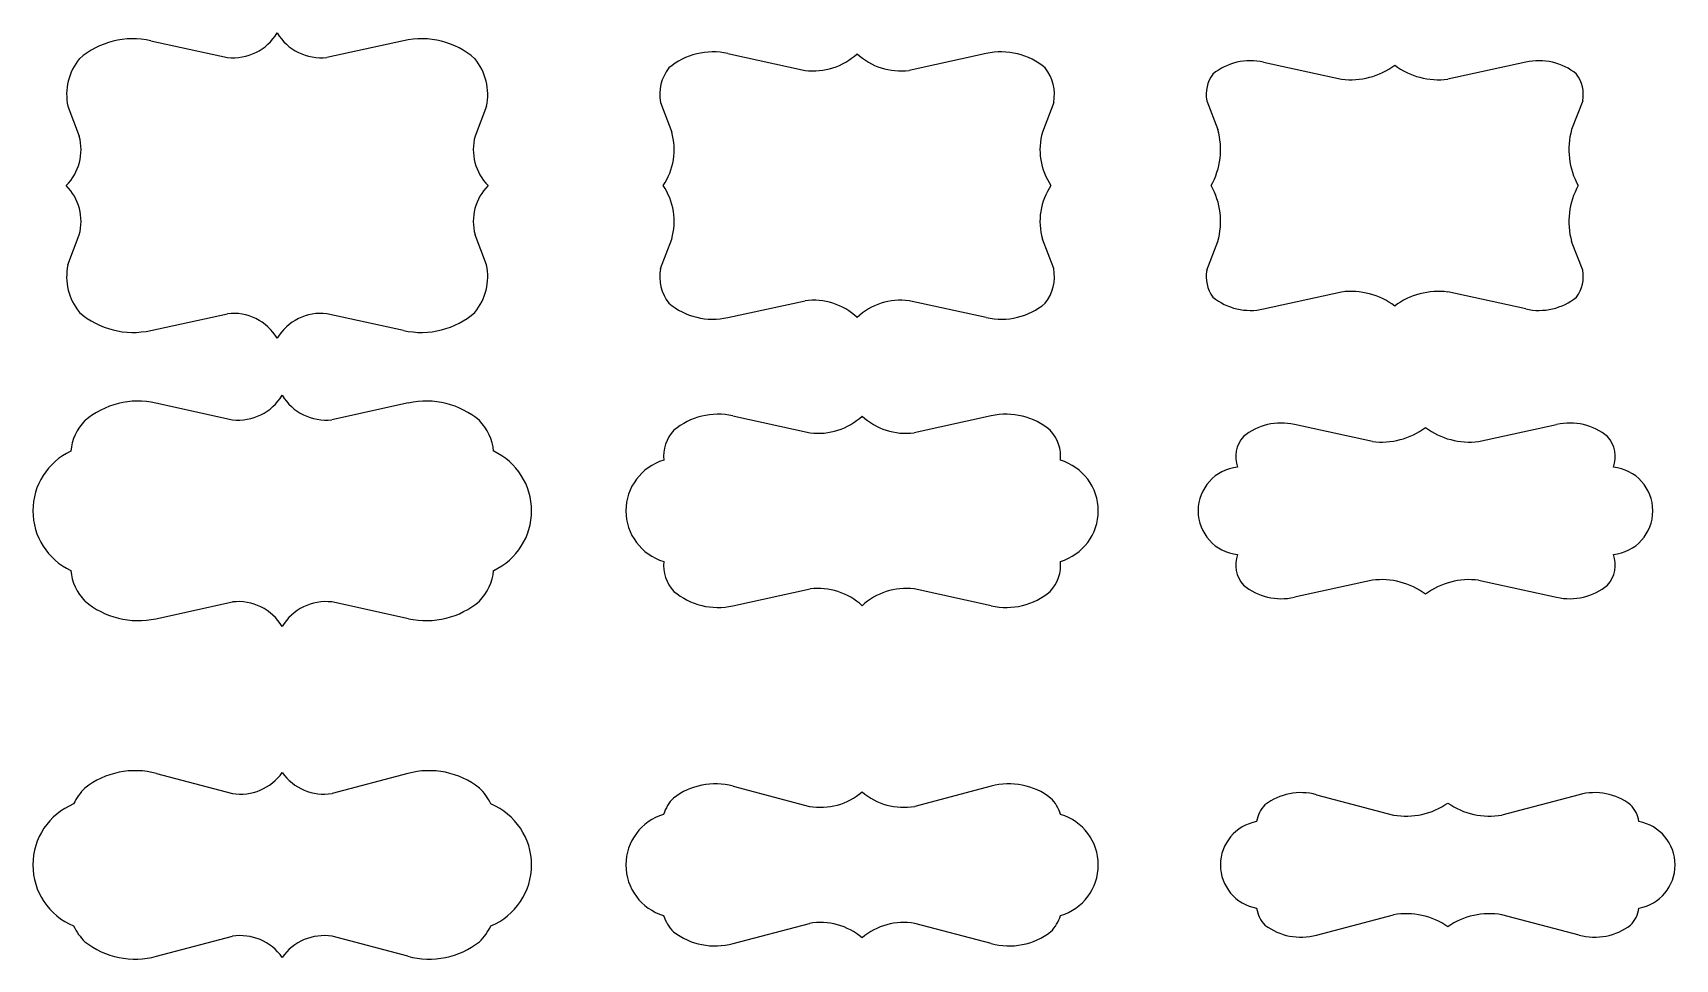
# Model space of a CAD drawing. Extents: x -256 to 117, y 1331 to 1542.
import ezdxf

# ---------------------------------------------------------------- set-up
doc = ezdxf.new("R2010")
doc.units = 0
doc.layers.get('0').update_dxf_attribs({"linetype": 'CONTINUOUS'})

msp = doc.modelspace()

# ---------------------------------------------------------------- linework, layer by layer
for p, q in [((-229.34, 1540.19), (-211.91, 1536.39)), ((-171.85, 1540.19), (-189.28, 1536.39)), ((-98.08, 1537.26), (-80.51, 1533.43)), ((-39.3, 1537.26), (-56.87, 1533.43)), ((23.78, 1535.31), (41.53, 1531.45)), ((83.44, 1535.31), (65.69, 1531.45)), ((-248.22, 1525.29), (-245.62, 1518.47)), ((-152.97, 1525.29), (-155.58, 1518.47)), ((-113.42, 1526.13), (-110.86, 1519.41)), ((-23.95, 1526.13), (-26.52, 1519.41)), ((10.84, 1526.49), (13.36, 1519.96)), ((96.38, 1526.49), (93.86, 1519.96)), ((-248.22, 1489.18), (-245.62, 1496)), ((-152.97, 1489.18), (-155.58, 1496)), ((-113.42, 1488.35), (-110.86, 1495.06)), ((-23.95, 1488.35), (-26.52, 1495.06)), ((10.84, 1487.98), (13.36, 1494.51)), ((96.38, 1487.98), (93.86, 1494.51)), ((-98.08, 1477.21), (-80.51, 1481.04)), ((-39.3, 1477.21), (-56.87, 1481.04)), ((23.78, 1479.16), (41.53, 1483.03)), ((83.44, 1479.16), (65.69, 1483.03)), ((-229.34, 1474.28), (-211.91, 1478.08)), ((-171.85, 1474.28), (-189.28, 1478.08)), ((-228.2, 1457.78), (-210.77, 1453.97)), ((-170.71, 1457.78), (-188.14, 1453.97)), ((-96.94, 1454.85), (-79.37, 1451.01)), ((-38.15, 1454.85), (-55.73, 1451.01)), ((48.53, 1449.03), (30.78, 1452.89)), ((72.69, 1449.03), (90.44, 1452.89)), ((48.53, 1417.46), (30.78, 1413.6)), ((72.69, 1417.46), (90.44, 1413.6)), ((-228.2, 1408.72), (-210.77, 1412.52)), ((-170.71, 1408.72), (-188.14, 1412.52)), ((-96.94, 1411.65), (-79.37, 1415.48)), ((-38.15, 1411.65), (-55.73, 1415.48)), ((-228.05, 1373.51), (-210.8, 1368.96)), ((-170.87, 1373.51), (-188.11, 1368.96)), ((-96.91, 1370.61), (-79.52, 1366.02)), ((-38.18, 1370.61), (-55.57, 1366.02)), ((35.8, 1368.68), (53.37, 1364.05)), ((95.57, 1368.68), (78, 1364.05)), ((35.8, 1336.75), (53.37, 1341.37)), ((95.57, 1336.75), (78, 1341.37)), ((-96.91, 1334.82), (-79.52, 1339.4)), ((-38.18, 1334.82), (-55.57, 1339.4)), ((-228.05, 1331.92), (-210.8, 1336.47)), ((-170.87, 1331.92), (-188.11, 1336.47))]:
    msp.add_line(p, q)
for centre, radius, start, end in [((-233.4, 1522.12), 18.52, 77.3403, 131.0044), ((-210.55, 1547.89), 11.58, 263.2412, 329.2555), ((-190.64, 1547.89), 11.58, 210.7445, 276.7588), ((-167.79, 1522.12), 18.52, 48.9956, 102.6597), ((-235.68, 1527.93), 12.81, 140.3708, 191.8632), ((-165.51, 1527.93), 12.81, 348.1368, 39.6292), ((-101.49, 1522.12), 15.52, 77.3076, 130.0761), ((-78.64, 1547.89), 14.58, 262.6373, 313.0496), ((-58.74, 1547.89), 14.58, 226.9504, 277.3627), ((-35.89, 1522.12), 15.52, 49.9239, 102.6924), ((20.81, 1522.12), 13.52, 77.3076, 129.1874), ((86.41, 1522.12), 13.52, 50.8126, 102.6924), ((-103.78, 1527.93), 9.81, 141.7745, 190.5692), ((-33.6, 1527.93), 9.81, 349.4308, 38.2255), ((18.52, 1527.93), 7.81, 143.2448, 190.5692), ((43.66, 1547.89), 16.58, 262.6373, 306.891), ((63.56, 1547.89), 16.58, 233.109, 277.3627), ((88.7, 1527.93), 7.81, 349.4308, 36.7552), ((-256.79, 1515.4), 11.58, 315.1543, 15.3631), ((-144.41, 1515.4), 11.58, 164.6369, 224.8457), ((-124.88, 1515.4), 14.58, 325.9365, 15.967), ((-12.5, 1515.4), 14.58, 164.033, 214.0635), ((-2.58, 1515.4), 16.58, 330.4915, 15.967), ((109.8, 1515.4), 16.58, 164.033, 209.5085), ((-256.79, 1499.07), 11.58, 344.6369, 44.8457), ((-144.41, 1499.07), 11.58, 135.1543, 195.3631), ((-124.88, 1499.07), 14.58, 344.033, 34.0635), ((-12.5, 1499.07), 14.58, 145.9365, 195.967), ((-2.58, 1499.07), 16.58, 344.033, 29.5085), ((109.8, 1499.07), 16.58, 150.4915, 195.967), ((-235.68, 1486.55), 12.81, 168.1368, 219.6292), ((-165.51, 1486.55), 12.81, 320.3708, 11.8632), ((-103.78, 1486.55), 9.81, 169.4308, 218.2255), ((-33.6, 1486.55), 9.81, 321.7745, 10.5692), ((18.52, 1486.55), 7.81, 169.4308, 216.7552), ((88.7, 1486.55), 7.81, 323.2448, 10.5692), ((43.66, 1466.58), 16.58, 53.109, 97.3627), ((63.56, 1466.58), 16.58, 82.6373, 126.891), ((-101.49, 1492.35), 15.52, 229.9239, 282.6924), ((-78.64, 1466.58), 14.58, 46.9504, 97.3627), ((-58.74, 1466.58), 14.58, 82.6373, 133.0496), ((-35.89, 1492.35), 15.52, 257.3076, 310.0761), ((20.81, 1492.35), 13.52, 230.8126, 282.6924), ((86.41, 1492.35), 13.52, 257.3076, 309.1874), ((-233.4, 1492.35), 18.52, 228.9956, 282.6597), ((-210.55, 1466.58), 11.58, 30.7445, 96.7588), ((-190.64, 1466.58), 11.58, 83.2412, 149.2555), ((-167.79, 1492.35), 18.52, 257.3403, 311.0044), ((-232.26, 1439.7), 18.52, 77.3403, 130.6044), ((-209.41, 1465.47), 11.58, 263.2412, 329.2555), ((-189.5, 1465.47), 11.58, 210.7445, 276.7588), ((-166.65, 1439.7), 18.52, 49.3956, 102.6597), ((-235.87, 1445.58), 11.76, 135.9102, 173.9514), ((-163.05, 1445.58), 11.76, 6.0486, 44.0898), ((-100.35, 1439.7), 15.52, 77.3076, 130.0761), ((-77.5, 1465.47), 14.58, 262.6373, 313.0496), ((-57.59, 1465.47), 14.58, 226.9504, 277.3627), ((-34.74, 1439.7), 15.52, 49.9239, 102.6924), ((-103.96, 1445.58), 8.76, 136.7926, 185.4272), ((-31.14, 1445.58), 8.76, 354.5728, 43.2074), ((24.2, 1445.58), 6.76, 137.7572, 200.6543), ((27.81, 1439.7), 13.52, 77.3076, 129.5635), ((50.66, 1465.47), 16.58, 262.6373, 306.891), ((70.57, 1465.47), 16.58, 233.109, 277.3627), ((93.42, 1439.7), 13.52, 50.4365, 102.6924), ((97.02, 1445.58), 6.76, 339.3457, 42.2428), ((-241.18, 1433.25), 15, 115.1901, 244.8099), ((-157.73, 1433.25), 15, 295.1901, 64.8099), ((-109.27, 1433.25), 12, 106.5125, 253.4875), ((-25.82, 1433.25), 12, 286.5125, 73.4875), ((18.89, 1433.25), 10, 95.8282, 264.1718), ((102.33, 1433.25), 10, 275.8282, 84.1718), ((-235.87, 1420.91), 11.76, 186.0486, 224.0898), ((-163.05, 1420.91), 11.76, 315.9102, 353.9514), ((-103.96, 1420.91), 8.76, 174.5728, 223.2074), ((-31.14, 1420.91), 8.76, 316.7926, 5.4272), ((24.2, 1420.91), 6.76, 159.3457, 222.2428), ((97.02, 1420.91), 6.76, 317.7572, 20.6543), ((27.81, 1426.79), 13.52, 230.4365, 282.6924), ((50.66, 1401.02), 16.58, 53.109, 97.3627), ((70.57, 1401.02), 16.58, 82.6373, 126.891), ((93.42, 1426.79), 13.52, 257.3076, 309.5635), ((-232.26, 1426.79), 18.52, 229.3956, 282.6597), ((-209.41, 1401.02), 11.58, 30.7445, 96.7588), ((-189.5, 1401.02), 11.58, 83.2412, 149.2555), ((-166.65, 1426.79), 18.52, 257.3403, 310.6044), ((-100.35, 1426.79), 15.52, 229.9239, 282.6924), ((-77.5, 1401.02), 14.58, 46.9504, 97.3627), ((-57.59, 1401.02), 14.58, 82.6373, 133.0496), ((-34.74, 1426.79), 15.52, 257.3076, 310.0761), ((-232.88, 1355.63), 18.52, 74.8693, 128.1334), ((-208.94, 1380.39), 11.58, 260.7702, 324.9838), ((-189.97, 1380.39), 11.58, 215.0162, 279.2298), ((-166.03, 1355.63), 18.52, 51.8666, 105.1307), ((-100.97, 1355.63), 15.52, 74.8366, 127.6051), ((-34.12, 1355.63), 15.52, 52.3949, 105.1634), ((-236.23, 1361.65), 11.76, 133.4392, 155.2842), ((-162.68, 1361.65), 11.76, 24.7158, 46.5608), ((-104.32, 1361.65), 8.76, 134.3216, 163.0333), ((-77.03, 1380.39), 14.58, 260.1663, 310.5786), ((-58.06, 1380.39), 14.58, 229.4214, 279.8337), ((-30.77, 1361.65), 8.76, 16.9667, 45.6784), ((32.26, 1355.63), 13.52, 74.8366, 127.0925), ((99.11, 1355.63), 13.52, 52.9075, 105.1634), ((-241.18, 1352.71), 15, 112.4853, 247.5147), ((-157.73, 1352.71), 15, 292.4853, 67.5147), ((-109.27, 1352.71), 12, 106.6235, 253.3765), ((-25.82, 1352.71), 12, 286.6235, 73.3765), ((28.91, 1361.65), 6.76, 135.2862, 172.3202), ((56.2, 1380.39), 16.58, 260.1663, 304.8919), ((75.17, 1380.39), 16.58, 235.1081, 279.8337), ((102.46, 1361.65), 6.76, 7.6798, 44.7138), ((23.96, 1352.71), 10, 100.1011, 259.8989), ((107.41, 1352.71), 10, 280.1011, 79.8989), ((-104.32, 1343.77), 8.76, 196.9667, 225.6784), ((-30.77, 1343.77), 8.76, 314.3216, 343.0333), ((28.91, 1343.77), 6.76, 187.6798, 224.7138), ((56.2, 1325.04), 16.58, 55.1081, 99.8337), ((75.17, 1325.04), 16.58, 80.1663, 124.8919), ((102.46, 1343.77), 6.76, 315.2862, 352.3202), ((-236.23, 1343.77), 11.76, 204.7158, 226.5608), ((-162.68, 1343.77), 11.76, 313.4392, 335.2842), ((-100.97, 1349.8), 15.52, 232.3949, 285.1634), ((-77.03, 1325.04), 14.58, 49.4214, 99.8337), ((-58.06, 1325.04), 14.58, 80.1663, 130.5786), ((-34.12, 1349.8), 15.52, 254.8366, 307.6051), ((32.26, 1349.8), 13.52, 232.9075, 285.1634), ((99.11, 1349.8), 13.52, 254.8366, 307.0925), ((-232.88, 1349.8), 18.52, 231.8666, 285.1307), ((-208.94, 1325.04), 11.58, 35.0162, 99.2298), ((-189.97, 1325.04), 11.58, 80.7702, 144.9838), ((-166.03, 1349.8), 18.52, 254.8693, 308.1334)]:
    msp.add_arc(centre, radius, start, end)

doc.saveas('drawing.dxf')
